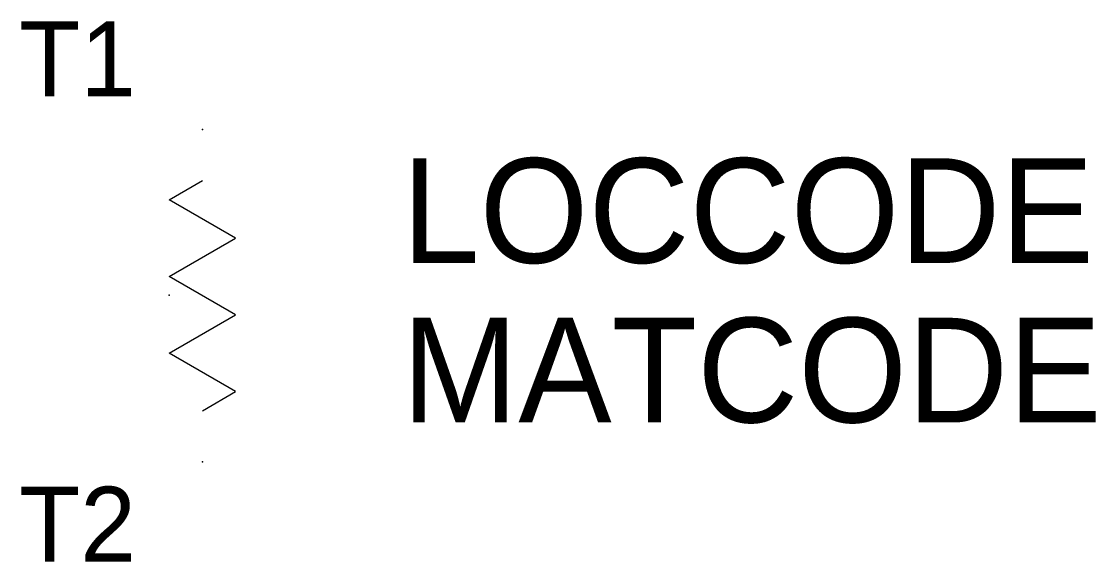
# Model space of a CAD drawing. Extents: x -5.4 to 26.9, y -8 to 8.2.
import ezdxf
from ezdxf.enums import TextEntityAlignment as Align

# ---------------------------------------------------------------- set-up
doc = ezdxf.new("R2010")
doc.units = 0
doc.layers.get('0').update_dxf_attribs({"linetype": 'CONTINUOUS'})
for name, color, linetype in [('A', 7, 'CONTINUOUS'), ('C', 6, 'CONTINUOUS'), ('T2', 1, 'CONTINUOUS')]:
    doc.layers.add(name, color=color, linetype=linetype)

msp = doc.modelspace()

# ---------------------------------------------------------------- linework, layer by layer
at = {"color": 0}
msp.add_lwpolyline([(0, -3.464), (1, -2.887), (-1, -1.732), (1, -0.577), (-1, 0.577), (1, 1.732), (-1, 2.887), (0, 3.464)], dxfattribs=at)
at = {"layer": 'A', "color": 0, "linetype": 'CONTINUOUS'}
msp.add_point((-1, 0.014), dxfattribs=at)
at = {"layer": 'C', "color": 0, "linetype": 'CONTINUOUS'}
for p in [(0, 5), (0, -5)]:
    msp.add_point(p, dxfattribs=at)

# ---------------------------------------------------------------- texts
at = {"color": 0, "linetype": 'CONTINUOUS'}
for tag, p in [('LOCCODE', (6, 0.985)), ('MATCODE', (6, -3.815))]:
    msp.add_attdef(tag, p, '', height=3.15, dxfattribs=at)
at = {"layer": 'T2', "color": 0, "linetype": 'CONTINUOUS'}
for tag, p in [('T1', (-2, 6)), ('T2', (-2, -8))]:
    msp.add_attdef(tag, text='', height=2.25, dxfattribs=at).set_placement(p, align=Align.RIGHT)

doc.saveas('drawing.dxf')
